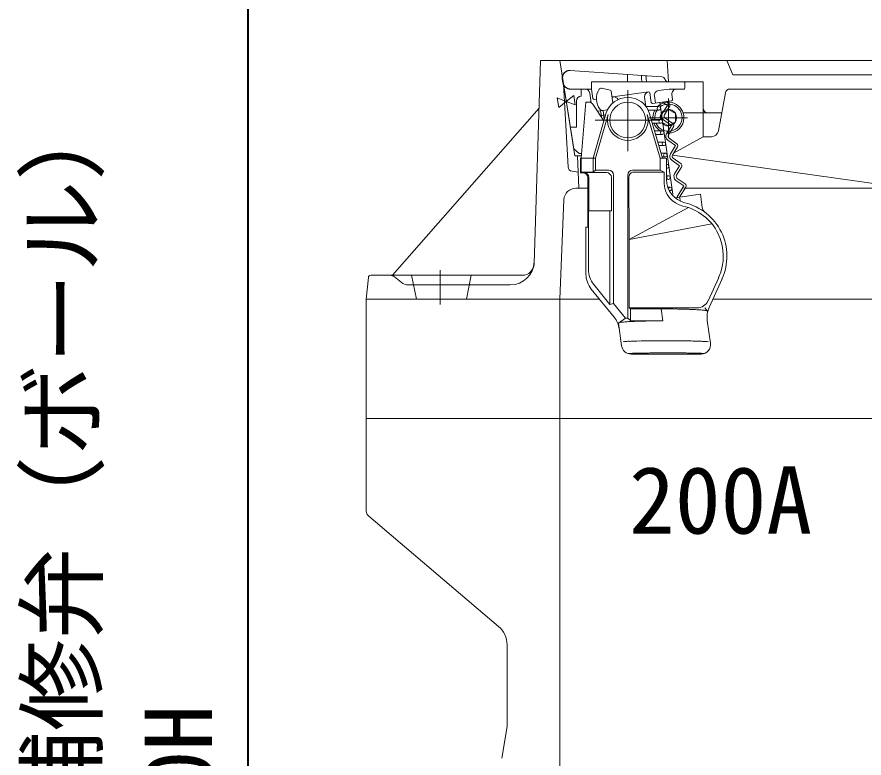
# Model space of a CAD drawing. Units: millimetres at full size, sheet at 1:20; details may follow other scales. Extents: x -5817 to 7940, y -3160 to 3160.
# Drawn here: x -1252.4 to -897.8, y 2207.5 to 2517.8 of the extents above; entities that cross this region are included whole.
import ezdxf
from ezdxf.enums import TextEntityAlignment as Align

# ---------------------------------------------------------------- set-up
doc = ezdxf.new("R2010")
doc.units = ezdxf.units.MM
doc.header["$LTSCALE"] = 20
for name, color, linetype, lineweight in [('0-7_TEMP01', 3, 'Continuous', 18), ('0-9_躯体', 7, 'Continuous', 9), ('0-E_寸法', 1, 'Continuous', 40)]:
    doc.layers.add(name, color=color, linetype=linetype, lineweight=lineweight)
doc.layers.add('0-F_注釈', color=1, linetype='Continuous')
doc.styles.add('ＭＳ ゴシック', font='')
doc.styles.get('ＭＳ ゴシック').set_extended_font_data('MS Gothic')

msp = doc.modelspace()

# ---------------------------------------------------------------- linework, layer by layer
at = {"layer": '0-7_TEMP01'}
for p, q in [((-996.75, 2487.14), (-996.75, 2461.64)), ((-979.75, 2483.64), (-979.75, 2467.65)), ((-987.75, 2475.64), (-971.75, 2475.64)), ((-1010.46, 2474.64), (-983.29, 2474.64)), ((-1075.25, 2411.84), (-1075.25, 2397.47)), ((-1106.25, 2349.64), (-444.25, 2349.64))]:
    msp.add_line(p, q, dxfattribs=at)
at = {"layer": '0-9_躯体'}
for p, q in [((-1033.25, 2499.64), (-1035.97, 2414.49)), ((-1033.25, 2499.64), (-517.25, 2499.64)), ((-525.25, 2499.64), (-1025.25, 2499.64)), ((-1018.91, 2459.65), (-1025.25, 2499.64)), ((-1019.39, 2462.65), (-1025.25, 2499.64)), ((-980.25, 2499.64), (-979.75, 2490.65)), ((-955.25, 2499.64), (-952.75, 2493.65)), ((-982.43, 2492.72), (-1020.99, 2495.39)), ((-996.86, 2492.61), (-996.85, 2492.88)), ((-996.82, 2493.2), (-996.82, 2493.34)), ((-990.99, 2492.7), (-990.98, 2492.85)), ((-612.75, 2493.65), (-952.75, 2493.65)), ((-1023.93, 2490.22), (-1024.17, 2491.99)), ((-1023.77, 2490.22), (-1024.02, 2491.97)), ((-1023.66, 2489.64), (-1021.73, 2455.07)), ((-973.19, 2490.64), (-1011.89, 2490.64)), ((-1011.89, 2490.64), (-1011.89, 2487.64)), ((-996.89, 2492.22), (-996.86, 2492.61)), ((-996.89, 2492.22), (-996.89, 2490.64)), ((-991.02, 2492.06), (-991, 2492.35)), ((-991.02, 2492.06), (-990.89, 2490.64)), ((-991, 2492.53), (-990.99, 2492.7)), ((-991, 2492.35), (-991, 2492.53)), ((-989.11, 2491.99), (-988.94, 2490.64)), ((-979.75, 2490.65), (-965.25, 2490.65)), ((-972.89, 2487.94), (-972.89, 2490.34)), ((-965.25, 2490.65), (-965.25, 2467.65)), ((-1011.89, 2487.64), (-1020.96, 2487.64)), ((-1016.25, 2487.64), (-1016.25, 2484.65)), ((-1012.69, 2485.91), (-1012.13, 2481.91)), ((-1011.89, 2487.64), (-1011.33, 2483.66)), ((-1007.73, 2487.99), (-1004.11, 2487.21)), ((-1003.73, 2486.79), (-1003.03, 2481.88)), ((-1003.07, 2484.32), (-988.02, 2486.43)), ((-987.45, 2486.01), (-986.9, 2482.04)), ((-983.92, 2487), (-979.45, 2487.64)), ((-979.45, 2487.64), (-973.19, 2487.64)), ((-955.91, 2486), (-958.8, 2470.1)), ((-862.59, 2487.65), (-953.95, 2487.65)), ((-1018.25, 2482.64), (-1018.25, 2471.64)), ((-1010.76, 2483.24), (-1009.88, 2483.36)), ((-1003.07, 2484.32), (-1002.87, 2484.34)), ((-989.72, 2484.17), (-989.19, 2480.38)), ((-978.41, 2482.73), (-986.34, 2481.61)), ((-985.62, 2484.74), (-985.2, 2481.78)), ((-982.18, 2482.2), (-980.19, 2480.77)), ((-980.75, 2482.4), (-979.62, 2481.59)), ((-978.27, 2485.36), (-977.98, 2483.3)), ((-1095.25, 2409.65), (-1033.88, 2479.64)), ((-1016.25, 2458.64), (-1014.25, 2482.14)), ((-1016.25, 2458.64), (-1014.25, 2482.14)), ((-1014.25, 2482.14), (-1013.02, 2482.14)), ((-1014.25, 2482.14), (-1013.02, 2482.14)), ((-1006.73, 2474.33), (-1011.36, 2481.26)), ((-1005.19, 2478.97), (-1009.45, 2478.37)), ((-1007.12, 2478.67), (-1006.59, 2474.86)), ((-989.1, 2480.32), (-983.87, 2480.27)), ((-988.23, 2478.83), (-983.66, 2478.78)), ((-983.35, 2482), (-977.95, 2443.59)), ((-979.75, 2479.08), (-982.75, 2477.34)), ((-980.19, 2480.77), (-982.29, 2477.36)), ((-979.34, 2480.26), (-981.43, 2476.83)), ((-979.75, 2479.08), (-976.75, 2477.34)), ((-1011.25, 2458.64), (-1005.88, 2477.28)), ((-1010.25, 2458.64), (-1004.91, 2477.02)), ((-1008.2, 2476.53), (-1005.99, 2476.87)), ((-1008.12, 2478.52), (-1007.78, 2476.18)), ((-1007.78, 2476.17), (-1007.88, 2476.05)), ((-1006.73, 2474.33), (-1005.88, 2477.28)), ((-983.25, 2458.64), (-988.58, 2477.02)), ((-982.25, 2458.64), (-987.62, 2477.28)), ((-982.75, 2477.34), (-982.75, 2474.83)), ((-981.16, 2475.5), (-977.9, 2473.16)), ((-976.75, 2477.34), (-976.75, 2473.95)), ((-973.66, 2477.64), (-957.67, 2477.64)), ((-963.25, 2477.64), (-957.43, 2477.64)), ((-1020.82, 2471.64), (-1018.25, 2471.64)), ((-986.91, 2474.86), (-983.1, 2474.82)), ((-986.5, 2473.37), (-982.89, 2473.34)), ((-979.75, 2472.22), (-981.76, 2473.38)), ((-981.75, 2474.68), (-978.48, 2472.35)), ((-978.48, 2472.35), (-980.58, 2468.93)), ((-979.75, 2472.22), (-976.75, 2473.95)), ((-977.63, 2471.83), (-979.72, 2468.4)), ((-985.55, 2470.14), (-982.44, 2470.12)), ((-985.11, 2468.66), (-982.22, 2468.64)), ((-984.19, 2465.44), (-981.78, 2465.42)), ((-980.03, 2466.26), (-976.77, 2463.93)), ((-979.45, 2467.07), (-976.19, 2464.74)), ((-965.25, 2467.65), (-977.65, 2460.82)), ((-965.25, 2467.65), (-961.75, 2467.65)), ((-1017.07, 2460.64), (-1019.39, 2462.65)), ((-983.76, 2463.95), (-981.56, 2463.93)), ((-976.77, 2463.93), (-978.86, 2460.5)), ((-975.91, 2463.4), (-978.01, 2459.98)), ((-1018.91, 2459.65), (-1016.13, 2459.65)), ((-1017.75, 2459.65), (-1017.25, 2446.14)), ((-1017.07, 2460.64), (-1016.06, 2460.64)), ((-1016.61, 2458.64), (-1010.25, 2458.64)), ((-1016.61, 2458.64), (-1016.61, 2452.58)), ((-1016.61, 2458.64), (-1016.61, 2452.58)), ((-1016.25, 2458.64), (-1016.25, 2452.83)), ((-1011.25, 2458.64), (-1011.25, 2452.83)), ((-1010.25, 2458.64), (-1010.25, 2453.65)), ((-983.25, 2458.64), (-980.49, 2458.64)), ((-983.25, 2458.64), (-983.25, 2453.65)), ((-982.84, 2460.73), (-981.11, 2460.72)), ((-982.39, 2459.24), (-980.9, 2459.23)), ((-980.49, 2458.64), (-980.49, 2449.72)), ((-978.31, 2457.83), (-975.05, 2455.5)), ((-977.98, 2459.88), (-854.59, 2442.66)), ((-977.74, 2458.64), (-974.47, 2456.31)), ((-975.05, 2455.5), (-977.15, 2452.07)), ((-974.2, 2454.98), (-976.29, 2451.55)), ((-1020.06, 2453.21), (-1017.5, 2452.78)), ((-1016.25, 2452.83), (-1016.61, 2452.58)), ((-1015.5, 2452.58), (-1016.61, 2452.58)), ((-1011.25, 2452.83), (-1016.25, 2452.83)), ((-1005.61, 2452.64), (-1015.25, 2452.64)), ((-1013.5, 2450.58), (-1013.5, 2429.85)), ((-1013.08, 2450.64), (-1013.08, 2436.64)), ((-1010.25, 2453.65), (-1011.25, 2452.83)), ((-1004.75, 2453.65), (-1010.25, 2453.65)), ((-1003.61, 2450.64), (-1003.61, 2436.64)), ((-1002.75, 2451.64), (-1002.75, 2397.82)), ((-996.75, 2451.64), (-996.75, 2391.64)), ((-996.25, 2450.82), (-996.12, 2424.64)), ((-983.25, 2453.65), (-994.75, 2453.65)), ((-981.49, 2452.83), (-994.25, 2452.83)), ((-980.49, 2451.31), (-979.79, 2451.3)), ((-980.49, 2449.83), (-979.59, 2449.82)), ((-976.6, 2449.4), (-973.34, 2447.07)), ((-973.34, 2447.07), (-976.12, 2442.52)), ((-976.02, 2450.22), (-972.76, 2447.88)), ((-1018.46, 2446.14), (-1013.48, 2446.14)), ((-980, 2446.61), (-979.13, 2446.61)), ((-979.37, 2445.12), (-978.92, 2445.11)), ((-966.34, 2443.56), (-976.94, 2442.08)), ((-972.49, 2446.55), (-975.06, 2442.33)), ((-973.25, 2446.14), (-879.53, 2446.14)), ((-966.34, 2443.56), (-965.56, 2437.98)), ((-1025.25, 2399.64), (-1023.46, 2441.36)), ((-976.93, 2442.06), (-975.06, 2442.33)), ((-976.12, 2442.52), (-976.06, 2442.2)), ((-975.06, 2442.33), (-974.72, 2440.66)), ((-1013.5, 2436.64), (-1003.61, 2436.64)), ((-1013.25, 2436.64), (-1013.25, 2412.11)), ((-1004.25, 2436.64), (-1004.25, 2397.45)), ((-971.33, 2438), (-996.12, 2424.64)), ((-1014.25, 2429.85), (-1013.5, 2429.85)), ((-1014.25, 2429.85), (-1014.25, 2410.17)), ((-961.55, 2431.19), (-996.12, 2424.64)), ((-996.12, 2424.64), (-996.12, 2396.02)), ((-1105.34, 2408.75), (-1106.25, 2399.64)), ((-1104.35, 2409.65), (-1040.96, 2409.65)), ((-1094.42, 2408.98), (-1091.62, 2406.74)), ((-1087.25, 2409.65), (-1085.25, 2399.64)), ((-1062.25, 2409.65), (-1064.25, 2399.64)), ((-963.17, 2398.94), (-958.7, 2408.68)), ((-962.68, 2396.16), (-957.26, 2408.23)), ((-957.34, 2408.06), (-957.3, 2408.15)), ((-1088.5, 2405.64), (-1045.93, 2405.64)), ((-1004.25, 2397.45), (-1011.02, 2405.81)), ((-1002.46, 2392.07), (-1012.02, 2403.87)), ((-1106.25, 2399.64), (-1106.25, 2349.64)), ((-1106.25, 2399.64), (-1008.69, 2399.64)), ((-1025.25, 2399.64), (-1025.25, 2349.64)), ((-1002.75, 2397.82), (-1004.25, 2397.45)), ((-997.75, 2391.64), (-1002.75, 2397.82)), ((-961.02, 2399.64), (-525.25, 2399.64)), ((-967.72, 2396.02), (-996.12, 2396.02)), ((-995.67, 2395.57), (-996.12, 2396.02)), ((-982.83, 2395.57), (-995.67, 2395.57)), ((-995.67, 2395.57), (-995.67, 2390.66)), ((-982.83, 2395.57), (-982.12, 2390.57)), ((-964.51, 2396.02), (-963.36, 2394.64)), ((-997.75, 2391.64), (-1000.67, 2389.64)), ((-982.12, 2390.57), (-995.57, 2390.57)), ((-963.46, 2390.68), (-962.13, 2381.2)), ((-1000.67, 2389.65), (-999.33, 2380.09)), ((-995.37, 2376.64), (-966.08, 2376.64)), ((-1106.25, 2349.64), (-775.25, 2349.64)), ((-1106.25, 2349.64), (-1106.25, 2311.05)), ((-1025.25, 2349.64), (-1025.25, 2149.64)), ((-1105.17, 2308.75), (-1050.84, 2262.64)), ((-1047.25, 2254.96), (-1047.25, 2221.47)), ((-1047.38, 2219.83), (-1049.44, 2207.51))]:
    msp.add_line(p, q, dxfattribs=at)
for points in [[(-1024.02, 2491.97), (-1024.04, 2492.14), (-1024.05, 2492.3), (-1024.05, 2492.45), (-1024.04, 2492.62), (-1024.03, 2492.78), (-1024, 2492.94), (-1023.96, 2493.09), (-1023.92, 2493.25), (-1023.87, 2493.4), (-1023.81, 2493.56), (-1023.75, 2493.7), (-1023.67, 2493.85), (-1023.59, 2493.99), (-1023.5, 2494.12), (-1023.4, 2494.25), (-1023.3, 2494.38), (-1023.19, 2494.5), (-1023.08, 2494.61), (-1022.95, 2494.71), (-1022.82, 2494.81), (-1022.69, 2494.9), (-1022.55, 2494.99), (-1022.41, 2495.07), (-1022.27, 2495.14), (-1022.12, 2495.19), (-1021.96, 2495.24), (-1021.8, 2495.29), (-1021.65, 2495.33), (-1021.49, 2495.36), (-1021.33, 2495.38), (-1021.16, 2495.39), (-1021.01, 2495.39), (-1020.84, 2495.38)], [(-996.85, 2492.88), (-996.83, 2493.13), (-996.82, 2493.2)], [(-996.82, 2493.34), (-996.82, 2493.46), (-996.82, 2493.51), (-996.82, 2493.56), (-996.81, 2493.6), (-996.81, 2493.63), (-996.81, 2493.66), (-996.81, 2493.68), (-996.82, 2493.7), (-996.82, 2493.71)], [(-990.98, 2492.85), (-990.98, 2492.99), (-990.97, 2493.05), (-990.97, 2493.09), (-990.97, 2493.14), (-990.97, 2493.18), (-990.97, 2493.22), (-990.97, 2493.25), (-990.97, 2493.27), (-990.98, 2493.3), (-990.98, 2493.31), (-990.98, 2493.31)], [(-989.11, 2491.99), (-989.1, 2492.08), (-989.1, 2492.18), (-989.1, 2492.27), (-989.1, 2492.36), (-989.1, 2492.44), (-989.11, 2492.52), (-989.11, 2492.6), (-989.11, 2492.67), (-989.12, 2492.74), (-989.13, 2492.82), (-989.14, 2492.88), (-989.14, 2492.93), (-989.16, 2492.99), (-989.17, 2493.03), (-989.18, 2493.07), (-989.2, 2493.11), (-989.2, 2493.13), (-989.22, 2493.16), (-989.24, 2493.18), (-989.25, 2493.18), (-989.27, 2493.19)], [(-1020.81, 2487.64), (-1020.96, 2487.64), (-1021.12, 2487.65), (-1021.28, 2487.67), (-1021.43, 2487.7), (-1021.59, 2487.74), (-1021.74, 2487.78), (-1021.89, 2487.84), (-1022.04, 2487.9), (-1022.19, 2487.97), (-1022.33, 2488.05), (-1022.46, 2488.13), (-1022.59, 2488.22), (-1022.72, 2488.32), (-1022.84, 2488.43), (-1022.95, 2488.54), (-1023.06, 2488.65), (-1023.16, 2488.77), (-1023.26, 2488.9), (-1023.34, 2489.03), (-1023.43, 2489.17), (-1023.49, 2489.31), (-1023.56, 2489.45), (-1023.62, 2489.6), (-1023.68, 2489.75), (-1023.71, 2489.91), (-1023.75, 2490.06), (-1023.77, 2490.22)], [(-983.25, 2453.65), (-981.49, 2452.83), (-981.49, 2448.41)], [(-997.75, 2391.64), (-996.75, 2391.64), (-995.67, 2390.66)]]:
    msp.add_lwpolyline(points, dxfattribs=at)
for points in [[(-1022.55, 2482.46), (-1026.28, 2483.89), (-1025.65, 2479.95)], [(-1022.51, 2482.46), (-1018.78, 2481.03), (-1019.4, 2484.98)]]:
    msp.add_lwpolyline(points, close=True, dxfattribs=at)
for centre, radius in [((-996.75, 2474.64), 7.5), ((-983.76, 2479.53), 0.75), ((-982.99, 2474.08), 0.75), ((-982.33, 2469.38), 0.75), ((-981.67, 2464.68), 0.75), ((-981.01, 2459.97), 0.75), ((-979.69, 2450.57), 0.75)]:
    msp.add_circle(centre, radius, dxfattribs=at)
for centre, radius, start, end in [((-1021.2, 2492.4), 3, 86.027, 187.97), ((-1020.96, 2490.64), 3, 187.97, 270), ((-982.54, 2491.22), 1.5, 17.799, 86.027), ((-979.68, 2492.14), 1.5, 197.799, 270), ((-973.19, 2490.34), 0.3, 0, 90), ((-1014.67, 2485.63), 2, 8, 90), ((-1002.38, 2483.63), 7.5, 148.67, 217.811), ((-1007.94, 2487.01), 1, 77.776, 148.67), ((-1004.22, 2486.72), 0.5, 8, 77.776), ((-987.74, 2484.45), 2, 97.953, 188), ((-987.95, 2485.94), 0.5, 8, 98), ((-983.64, 2485.03), 2, 98, 188), ((-976.3, 2485.63), 2, 90, 188), ((-973.19, 2487.94), 0.3, 270, 0), ((-953.95, 2485.64), 2, 90, 169.695), ((-1016.25, 2482.64), 2, 90, 180), ((-1010.84, 2483.73), 0.5, 188, 278), ((-996.75, 2474.64), 9.5, 16.083, 163.917), ((-996.75, 2474.64), 9.5, 16.083, 163.917), ((-1003.03, 2484.01), 0.3, 98, 188), ((-1002.6, 2482.36), 2, 27.333, 98), ((-978.48, 2483.23), 0.5, 278, 8), ((-1013.02, 2480.15), 2, 33.755, 90), ((-1013.02, 2480.15), 2, 33.755, 90), ((-1007.52, 2479.65), 1, 217.811, 278), ((-986.4, 2482.11), 0.5, 188, 278), ((-979.75, 2475.64), 6.5, 150.768, 187.002), ((-979.75, 2475.64), 5.7, 146.362, 188.066), ((-979.75, 2475.64), 6.5, 0, 134.446), ((-979.75, 2475.64), 3.44, 0, 193.678), ((-979.75, 2475.64), 5.7, 0, 125.623), ((-980.19, 2480.77), 1, 328.57, 54.43), ((-963.25, 2479.64), 2, 180, 270), ((-996.75, 2474.64), 8.5, 163.8, 16.2), ((-979.75, 2475.64), 5.7, 203.548, 0), ((-980.58, 2476.31), 2, 148.57, 234.43), ((-979.75, 2475.64), 3.44, 221.95, 0), ((-980.58, 2476.31), 1, 148.57, 234.43), ((-979.75, 2475.64), 6.5, 270, 0), ((-979.75, 2475.64), 6.5, 200.437, 237.754), ((-978.48, 2472.35), 1, 328.57, 54.43), ((-978.87, 2467.89), 2, 148.57, 234.43), ((-979.75, 2475.64), 6.5, 262.384, 270), ((-978.87, 2467.89), 1, 148.57, 234.43), ((-961.75, 2470.65), 3, 270, 349.695), ((-976.77, 2463.93), 1, 328.57, 54.43), ((-977.15, 2459.45), 2, 148.57, 234.43), ((-977.15, 2459.45), 1, 148.57, 234.43), ((-1019.74, 2455.19), 2, 183.194, 260.538), ((-980.35, 2455.27), 0.75, 0, 101.287), ((-980.35, 2455.27), 0.75, 259.249, 0), ((-975.05, 2455.5), 1, 328.57, 54.43), ((-1015.5, 2450.58), 2, 0, 90), ((-1015.08, 2450.64), 2, 0, 90), ((-1005.61, 2450.64), 2, 0, 90), ((-1004.75, 2451.64), 2, 0, 90), ((-994.75, 2451.64), 2, 90, 180), ((-994.25, 2450.83), 2, 90, 180.273), ((-975.44, 2451.03), 2, 148.57, 234.43), ((-975.44, 2451.03), 1, 148.57, 234.43), ((-971.49, 2448.41), 10, 180, 257.611), ((-970.49, 2449.72), 10, 180, 256.403), ((-973.34, 2447.07), 1, 328.57, 54.43), ((-1018.46, 2441.15), 5, 90, 177.537), ((-979.03, 2445.86), 0.75, 0, 168.093), ((-979.03, 2445.86), 0.75, 239.403, 0), ((-978.25, 2417.65), 23, 335.368, 76.403), ((-978.25, 2417.65), 23, 335.368, 76.403), ((-978.25, 2417.65), 21.5, 335.368, 77.611), ((-962.59, 2438.4), 3, 188, 232.964), ((-1045.93, 2415.65), 10, 270, 358.172), ((-1040.96, 2414.64), 5, 270, 358.172), ((-1003.25, 2412.11), 10, 180, 219.017), ((-1104.35, 2408.64), 1, 90, 174.289), ((-1096.3, 2406.65), 3, 51.34, 90), ((-1004.25, 2410.17), 10, 180, 219.017), ((-978.25, 2417.65), 23, 335.478, 335.835), ((-1088.5, 2410.64), 5, 231.34, 270), ((-967.72, 2401.02), 5, 270, 335.368), ((-981.92, 2376.27), 19.32, 87.0399, 92.6893), ((-980.12, 2376.44), 19.14, 86.7672, 92.4166), ((-978.34, 2376.78), 18.79, 86.4873, 92.1367), ((-976.6, 2377.3), 18.24, 86.1925, 91.8418), ((-974.92, 2377.98), 17.52, 85.8774, 91.5268), ((-973.32, 2378.83), 16.64, 85.5313, 91.1806), ((-971.8, 2379.82), 15.59, 85.1418, 90.7912), ((-970.4, 2380.97), 14.38, 84.6919, 90.3413), ((-969.11, 2382.25), 13.05, 84.1547, 89.804), ((-967.96, 2383.64), 11.59, 83.4875, 89.1369), ((-966.94, 2385.15), 10.01, 82.6183, 88.2676), ((-966.09, 2386.75), 8.34, 81.4081, 87.0575), ((-965.39, 2388.42), 6.6, 79.5786, 85.2279), ((-964.87, 2390.15), 4.8, 76.3917, 82.0411), ((-964.5, 2391.93), 3, 69.3541, 75.0034), ((-953.55, 2392.07), 10, 155.835, 188), ((-964.33, 2393.73), 1.32, 43.0396, 48.6889), ((-964.31, 2395.44), 1.25, 317.8248, 317.9969), ((-964.3, 2395.39), 1.21, 319.2614, 319.4335), ((-964.3, 2395.49), 1.28, 315.5435, 315.7157), ((-964.29, 2395.28), 1.14, 323.8496, 324.0217), ((-964.3, 2395.22), 1.11, 326.6525, 326.8246), ((-964.3, 2395.17), 1.08, 328.8597, 329.0318), ((-964.3, 2395.32), 1.18, 322.1671, 322.3392), ((-964.28, 2394.83), 0.94, 347.6492, 347.8213), ((-964.28, 2394.99), 0.99, 338.0052, 338.1773), ((-964.29, 2394.94), 0.98, 340.9263, 341.0984), ((-964.29, 2394.89), 0.965, 343.7247, 343.8968), ((-964.28, 2395.1), 1.04, 331.8738, 332.0459), ((-964.29, 2395.05), 1.02, 334.5942, 334.7664), ((-964.27, 2394.72), 0.92, 354.9442, 355.1163), ((-964.28, 2394.67), 0.93, 358.0663, 358.2385), ((-964.28, 2394.78), 0.94, 350.7516, 350.9237), ((-1010.23, 2385.77), 10, 8, 39.017), ((-998.7, 2383.7), 6.33, 95.0974, 100.6972), ((-998.04, 2382.09), 8, 93.1853, 98.7852), ((-997.23, 2380.57), 9.6, 91.9288, 97.5287), ((-996.27, 2379.13), 11.11, 91.0221, 96.622), ((-995.18, 2377.78), 12.52, 90.3284, 95.9283), ((-993.95, 2376.55), 13.81, 89.768, 95.3679), ((-992.62, 2375.44), 14.97, 89.302, 94.9019), ((-991.19, 2374.47), 15.98, 88.8984, 94.4983), ((-989.66, 2373.65), 16.86, 88.5386, 94.1385), ((-988.07, 2372.98), 17.56, 88.2132, 93.8131), ((-986.41, 2372.47), 18.09, 87.9088, 93.5087), ((-984.71, 2372.11), 18.46, 87.6193, 93.2192), ((-982.99, 2371.93), 18.66, 87.3387, 92.9386), ((-999.71, 2388.78), 1.3, 132.5353, 138.1352), ((-999.75, 2389.25), 1.01, 155.5803, 155.8106), ((-999.75, 2389.33), 0.985, 159.9388, 160.1692), ((-998.81, 2389.79), 1.88, 183.9394, 184.0056), ((-999.75, 2389.46), 0.945, 168.0428, 168.2731), ((-998.81, 2389.86), 1.88, 186.3071, 186.3733), ((-999.74, 2388.97), 1.17, 142.138, 142.3684), ((-999.74, 2389.05), 1.12, 145.4548, 145.6852), ((-998.83, 2389.6), 1.84, 177.5474, 177.6136), ((-999.74, 2389.11), 1.08, 148.3806, 148.6109), ((-999.75, 2389.19), 1.04, 152.0304, 152.2607), ((-998.83, 2389.59), 1.84, 177.5474, 177.6136), ((-998.86, 2389.64), 1.81, 179.1484, 179.2147), ((-998.83, 2389.64), 1.84, 179.16, 179.2262), ((-998.83, 2388.8), 2.04, 154.8176, 154.8838), ((-998.83, 2389.69), 1.84, 180.7738, 180.84), ((-998.83, 2389.72), 1.84, 181.5804, 181.6467), ((-998.83, 2389.74), 1.84, 182.3864, 182.4526), ((-998.83, 2389.76), 1.84, 183.1914, 183.2576), ((-998.83, 2389.76), 1.84, 183.1914, 183.2576), ((-998.83, 2389.81), 1.85, 184.7973, 184.8635), ((-998.83, 2389.84), 1.85, 185.5976, 185.6638), ((-999.75, 2389.4), 0.96, 164.1227, 164.353), ((-999.75, 2389.55), 0.93, 172.9874, 173.2177), ((-999.75, 2389.62), 0.925, 177.5758, 177.8061), ((-998.83, 2389.86), 1.85, 186.3956, 186.4619), ((-998.83, 2389.91), 1.86, 187.984, 188.0502), ((-999.73, 2388.91), 1.22, 139.6278, 139.8581), ((-999.73, 2388.82), 1.26, 136.794, 137.0243), ((-999.72, 2388.68), 1.38, 132.2423, 132.4726), ((-999.73, 2388.76), 1.31, 134.1946, 134.4249), ((-999.72, 2388.54), 1.49, 128.1393, 128.3696), ((-999.71, 2388.62), 1.43, 130.2266, 130.4569), ((-999.54, 2387.06), 2.88, 105.7104, 111.3103), ((-999.2, 2385.36), 4.61, 98.4134, 104.0133), ((-995.37, 2380.64), 4, 188, 270), ((-997.63, 2374.8), 7.13, 89.1499, 98.2675), ((-996.33, 2372.23), 9.78, 87.9353, 97.0529), ((-994.63, 2369.9), 12.17, 87.2218, 96.3394), ((-992.59, 2367.87), 14.27, 86.7332, 95.8508), ((-990.25, 2366.18), 15.99, 86.3614, 95.479), ((-987.67, 2364.9), 17.32, 86.0555, 95.1731), ((-984.92, 2364.03), 18.21, 85.7868, 94.9044), ((-982.07, 2363.62), 18.64, 85.5369, 94.6545), ((-979.19, 2363.65), 18.6, 85.2918, 94.4094), ((-976.35, 2364.15), 18.09, 85.0401, 94.1577), ((-973.63, 2365.09), 17.12, 84.7662, 93.8838), ((-971.09, 2366.45), 15.72, 84.4516, 93.5692), ((-968.8, 2368.19), 13.93, 84.0639, 93.1815), ((-966.81, 2370.28), 11.78, 83.5475, 92.6651), ((-966.08, 2380.64), 4, 270, 8), ((-965.17, 2372.65), 9.34, 82.7771, 91.8947), ((-963.94, 2375.25), 6.66, 81.4127, 90.5303), ((-995.66, 2367.21), 9.72, 88.8042, 96.221), ((-994.32, 2365.29), 11.7, 88.1955, 95.6123), ((-992.73, 2363.55), 13.48, 87.7576, 95.1743), ((-990.94, 2362.05), 15.04, 87.4176, 94.8343), ((-988.97, 2360.77), 16.34, 87.1357, 94.5525), ((-986.84, 2359.78), 17.38, 86.8928, 94.3096), ((-984.61, 2359.05), 18.11, 86.6731, 94.0898), ((-982.3, 2358.63), 18.55, 86.4671, 93.8839), ((-979.95, 2358.5), 18.68, 86.2682, 93.6849), ((-977.62, 2358.68), 18.5, 86.0682, 93.4849), ((-975.32, 2359.16), 18, 85.8606, 93.2773), ((-973.1, 2359.93), 17.21, 85.6376, 93.0543), ((-971.01, 2360.98), 16.12, 85.3885, 92.8053), ((-969.06, 2362.3), 14.78, 85.099, 92.5157), ((-967.3, 2363.85), 13.18, 84.7445, 92.1612), ((-965.76, 2365.61), 11.36, 84.2814, 91.6982), ((-1103.25, 2311.05), 3, 180, 230.195), ((-1057.25, 2254.96), 10, 0, 50.194), ((-1057.25, 2221.47), 10, 350.538, 0)]:
    msp.add_arc(centre, radius, start, end, dxfattribs=at)
at = {"layer": '0-E_寸法'}
msp.add_line((-1155.81, 2590.07), (-1155.81, 2020.27), dxfattribs=at)

# ---------------------------------------------------------------- texts
at = {"layer": '0-E_寸法', "style": 'ＭＳ ゴシック'}
for s, p in [('レバー式補修弁（ボール）', (-1211.13, 2026.88)), ('φ75×150H', (-1162.32, 2047.49))]:
    msp.add_text(s, height=28.15, rotation=90, dxfattribs=at).set_placement(p, align=Align.BOTTOM_LEFT)
at = {"layer": '0-F_注釈', "style": 'ＭＳ ゴシック'}
msp.add_text('200A', height=28.15, dxfattribs=at).set_placement((-996.19, 2293.02), align=Align.BOTTOM_LEFT)

doc.saveas('drawing.dxf')
